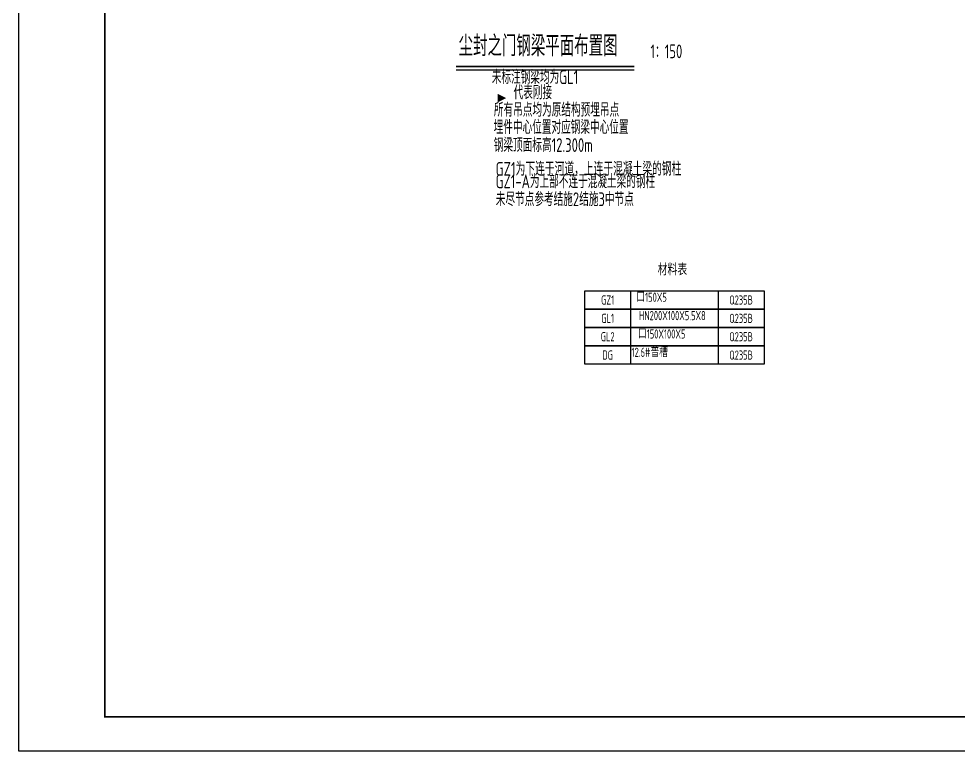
# Model space of a CAD drawing. Extents: x -803796 to -501762, y -1479216 to -846035.
# Drawn here: x -590862 to -549870, y -1051955 to -1020043 of the extents above; entities that cross this region are included whole.
import ezdxf
from ezdxf.enums import TextEntityAlignment as Align

# ---------------------------------------------------------------- set-up
doc = ezdxf.new("R2010")
doc.units = 0
doc.header["$LTSCALE"] = 1500
for name, color, linetype in [('BORDER', 7, 'CONTINUOUS'), ('NUM', 7, 'CONTINUOUS'), ('STPM_RBEAM_SIG', 2, 'CONTINUOUS'), ('TAB', 7, 'CONTINUOUS')]:
    doc.layers.add(name, color=color, linetype=linetype)
doc.styles.add('TSSD_NORM', font='tssdeng.shx', dxfattribs={"width": 0.7, "bigfont": 'hztxt.shx'})

msp = doc.modelspace()

# ---------------------------------------------------------------- linework, layer by layer
at = {"layer": 'BORDER', "elevation": -3.1}
msp.add_lwpolyline([(-590861.8, -1051955.3), (-590861.8, -988955.3), (-501761.8, -988955.3), (-501761.8, -1051955.3)], close=True, dxfattribs=at)
at = {"layer": 'BORDER', "const_width": 75, "elevation": -3.1}
msp.add_lwpolyline([(-587111.8, -1050455.3), (-587111.8, -990455.3), (-503261.8, -990455.3), (-503261.8, -1050455.3)], close=True, dxfattribs=at)
at = {"layer": 'NUM', "const_width": 75, "elevation": -6.2}
msp.add_lwpolyline([(-571802.3, -1022114.5), (-564031.2, -1022114.5)], dxfattribs=at)
at = {"layer": 'NUM', "elevation": -6.2}
msp.add_lwpolyline([(-571802.3, -1022264.5), (-564031.2, -1022264.5)], dxfattribs=at)
at = {"layer": 'STPM_RBEAM_SIG', "elevation": -6.2}
msp.add_lwpolyline([(-569993.6, -1023495.2, 375, 0, 0), (-569618.6, -1023495.2, 375, 0, 0)], format="xyseb", dxfattribs=at)
at = {"layer": 'TAB'}
for p, q in [((-564191.2, -1031895, -3.1), (-564191.2, -1033495, -3.1)), ((-560377.4, -1031895, -3.1), (-560377.4, -1033495, -3.1)), ((-564191.2, -1033495, -3.1), (-564191.2, -1035095, -3.1)), ((-560377.4, -1033495, -3.1), (-560377.4, -1035095, -3.1))]:
    msp.add_line(p, q, dxfattribs=at)
at = {"layer": 'TAB', "elevation": -3.1}
for points in [[(-566191.2, -1031895), (-558377.4, -1031895), (-558377.4, -1032695), (-566191.2, -1032695)], [(-566191.2, -1032695), (-558377.4, -1032695), (-558377.4, -1033495), (-566191.2, -1033495)], [(-566191.2, -1033495), (-558377.4, -1033495), (-558377.4, -1034295), (-566191.2, -1034295)], [(-566191.2, -1034295), (-558377.4, -1034295), (-558377.4, -1034295), (-566191.2, -1034295)], [(-566191.2, -1034295), (-558377.4, -1034295), (-558377.4, -1035095), (-566191.2, -1035095)]]:
    msp.add_lwpolyline(points, close=True, dxfattribs=at)

# ---------------------------------------------------------------- texts
at = {"layer": 'NUM', "style": 'TSSD_NORM', "width": 0.7}
for s, height, p in [('尘封之门钢梁平面布置图', 900, (-571691.8, -1021941.6, -6.2)), (' 1：150', 600, (-563581.2, -1021941.6, -6.2)), ('未标注钢梁均为GL1', 600, (-570244, -1023062.2, -6.2)), ('代表刚接', 600, (-569294.3, -1023730.5, -6.2)), ('所有吊点均为原结构预埋吊点', 600, (-570152.4, -1024488, -6.2)), ('埋件中心位置对应钢梁中心位置', 600, (-570162.3, -1025243.8, -6.2)), ('钢梁顶面标高12.300m', 600, (-570158, -1026024.1, -6.2)), ('GZ1-A为上部不连于混凝土梁的钢柱', 600, (-570073.5, -1027604.5, -6.2)), ('未尽节点参考结施2结施3中节点', 600, (-570069.2, -1028384.7, -6.2))]:
    msp.add_text(s, height=height, dxfattribs=at).set_placement(p, align=Align.BOTTOM_LEFT)
msp.add_text('GZ1为下连于河道，上连于混凝土梁的钢柱', height=600, dxfattribs=at).set_placement((-570073.5, -1026883.5, -6.2), (-561981.2, -1026883.5, -6.2), align=Align.FIT)
at = {"layer": 'TAB', "style": 'TSSD_NORM', "width": 0.7}
for s, height, p in [('材料表', 511.5, (-562370.5, -1031374, -3.1)), ('口150X5', 400.5, (-563278, -1032495, -3.1)), ('HN200X100X5.5X8', 400.5, (-562371.6, -1033295, -3.1)), ('口150X100X5', 400.5, (-562837.2, -1034095, -3.1)), ('12.6#普槽', 400.5, (-563359.6, -1034895, -3.1))]:
    msp.add_text(s, height=height, dxfattribs=at).set_placement(p, align=Align.BOTTOM_CENTER)
for s, p in [('GZ1', (-565191.2, -1032295, -3.1)), ('Q235B', (-559377.4, -1032295, -3.1)), ('GL1', (-565191.2, -1033095, -3.1)), ('Q235B', (-559377.4, -1033095, -3.1)), ('GL2', (-565191.2, -1033895, -3.1)), ('Q235B', (-559377.4, -1033895, -3.1)), ('DG', (-565191.2, -1034695, -3.1)), ('Q235B', (-559377.4, -1034695, -3.1))]:
    msp.add_text(s, height=400, dxfattribs=at).set_placement(p, align=Align.MIDDLE_CENTER)

doc.saveas('drawing.dxf')
